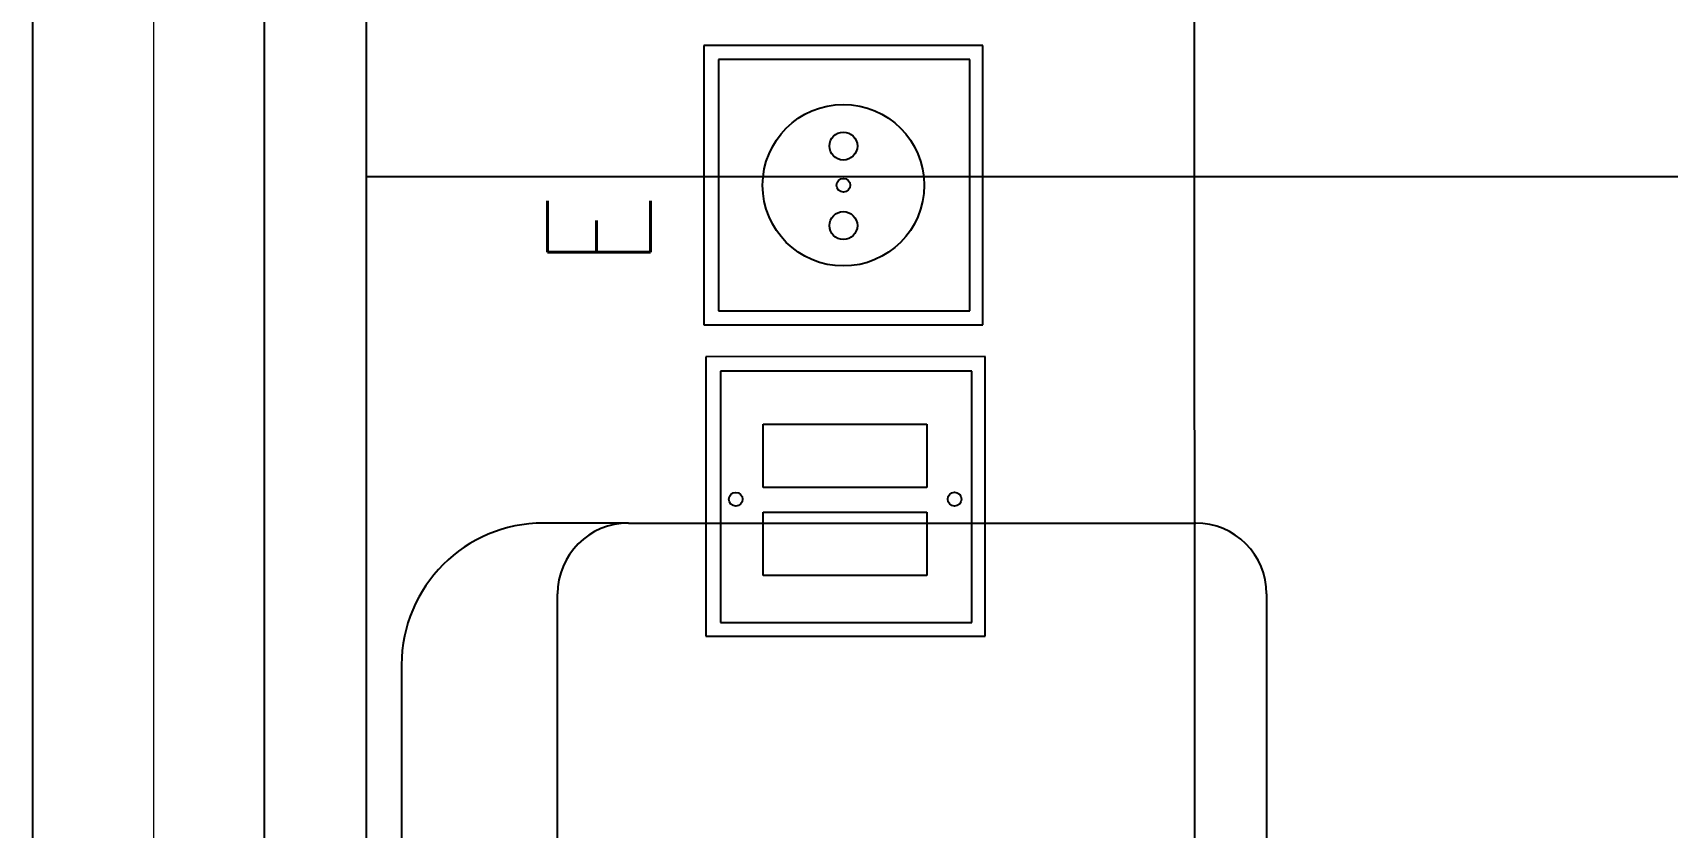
# Model space of a CAD drawing. Header units: inches. Extents: x 567429 to 582707, y 126347 to 133675.
# Drawn here: x 577592 to 577707.2, y 131535.9 to 131592 of the extents above; entities that cross this region are included whole.
import ezdxf

# ---------------------------------------------------------------- set-up
doc = ezdxf.new("R2010")
doc.units = ezdxf.units.IN
doc.header["$MEASUREMENT"] = 0
for name, color, linetype in [('BORD', 3, 'Continuous'), ('mobl', 11, 'Continuous'), ('NURSE CALL WIRE', 4, 'Continuous'), ('SOCKET WIRE', 4, 'Continuous'), ('wall kanaf', 4, 'Continuous')]:
    doc.layers.add(name, color=color, linetype=linetype)
doc.styles.add('ROMANS', font='romans.shx')
doc.linetypes.add('ZIGZAG', pattern='A,0.0001,-0.2,[131,ltypeshp.shx,S=0.2,R=0,X=-0.2,Y=0],-0.4,[131,ltypeshp.shx,S=0.2,R=180,X=0.2,Y=0],-0.2', length=0.8001)

# ---------------------------------------------------------------- blocks, each defined once
blk = doc.blocks.new('BOARD2')
at = {"layer": 'BORD', "color": 4}
for p, q in [((-163.07, 0), (163.07, 0)), ((163.07, -61.63), (-163.07, -61.63))]:
    blk.add_line(p, q, dxfattribs=at)
at = {"layer": 'BORD'}
for p, q in [((-24.24, -25.26), (-24.24, -46.05)), ((-3.44, -25.26), (-24.24, -25.26)), ((-3.44, -46.05), (-3.44, -25.26)), ((-1.07, -25.11), (-1.07, -45.9)), ((19.72, -25.11), (-1.07, -25.11)), ((19.72, -45.9), (19.72, -25.11)), ((-23.23, -26.36), (-23.23, -45.07)), ((-4.52, -26.36), (-23.23, -26.36)), ((-4.52, -45.07), (-4.52, -26.36)), ((-0.03, -26.22), (-0.03, -44.93)), ((18.68, -26.22), (-0.03, -26.22)), ((18.68, -44.93), (18.68, -26.22)), ((-0.03, -44.93), (18.68, -44.93)), ((-24.24, -46.05), (-3.44, -46.05)), ((-23.23, -45.07), (-4.52, -45.07)), ((-1.07, -45.9), (19.72, -45.9))]:
    blk.add_line(p, q, dxfattribs=at)
at = {"layer": 'BORD', "color": 30}
for p, q in [((-19.72, -41.71), (-19.72, -29.53)), ((-19.72, -29.53), (-15.01, -29.53)), ((-15.01, -29.53), (-15.01, -41.71)), ((-13.18, -41.71), (-13.18, -29.53)), ((-13.18, -29.53), (-8.47, -29.53)), ((-8.47, -29.53), (-8.47, -41.71)), ((-15.01, -41.71), (-19.72, -41.71)), ((-8.47, -41.71), (-13.18, -41.71))]:
    blk.add_line(p, q, dxfattribs=at)
for centre, radius in [((-14.05, -27.49), 0.509), ((9.32, -35.51), 6.01), ((9.32, -35.51), 0.509), ((-14.05, -43.78), 0.509)]:
    blk.add_circle(centre, radius, dxfattribs=at)
at = {"layer": 'BORD', "color": 2}
for centre in [(6.32, -35.51), (12.24, -35.51)]:
    blk.add_circle(centre, 1.04, dxfattribs=at)
at = {"layer": 'BORD', "color": 2, "style": 'ROMANS', "width": 0.9}
blk.add_text('E', height=7.66, dxfattribs=at).set_placement((3.15, -21.15))

msp = doc.modelspace()

# ---------------------------------------------------------------- linework, layer by layer
at = {"layer": 'mobl', "color": 15, "linetype": 'ZIGZAG', "ltscale": 20}
msp.add_line((577869.49, 131581.79), (577615.49, 131581.79), dxfattribs=at)
at = {"layer": 'mobl', "color": 15}
for p, q in [((577633.99, 131557.38), (577627.99, 131557.38)), ((577633.99, 131557.38), (577673.99, 131557.38)), ((577628.99, 131512.38), (577628.99, 131552.38)), ((577678.99, 131552.38), (577678.99, 131512.38)), ((577617.99, 131547.38), (577617.99, 131517.38))]:
    msp.add_line(p, q, dxfattribs=at)
for centre, radius, start, end in [((577627.99, 131547.38), 10, 90, 180), ((577633.99, 131552.38), 5, 90, 180), ((577673.99, 131552.38), 5, 0, 90)]:
    msp.add_arc(centre, radius, start, end, dxfattribs=at)
at = {"layer": 'NURSE CALL WIRE'}
msp.add_line((577591.98, 131429.34), (577591.98, 131769.28), dxfattribs=at)
at = {"layer": 'SOCKET WIRE'}
msp.add_line((577608.33, 131429.34), (577608.33, 131767.63), dxfattribs=at)
at = {"layer": 'wall kanaf', "color": 15, "lineweight": 20, "ltscale": 0.1}
for p, q in [((577600.49, 131859.79), (577600.49, 131112.79)), ((577615.49, 131345.29), (577615.49, 131797.79))]:
    msp.add_line(p, q, dxfattribs=at)

# ---------------------------------------------------------------- block references
at = {"layer": 'BORD', "ltscale": 5, "xscale": 0.947301618010808, "yscale": 0.947301618010808, "zscale": 0.947301618010808, "rotation": 90.0091431634973}
msp.add_blockref('BOARD2', (577615.51, 131572.37), dxfattribs=at)

doc.saveas('drawing.dxf')
